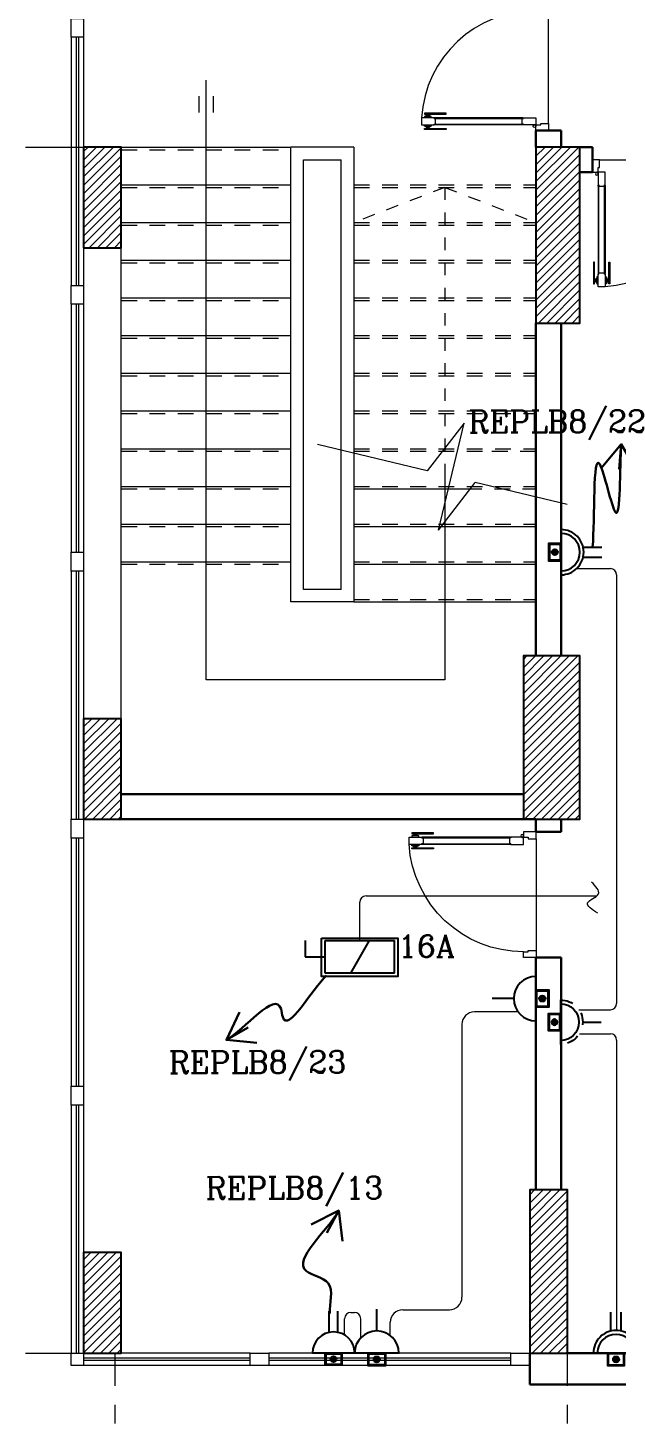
# Model space of a CAD drawing. Extents: x 1315 to 1416, y 473 to 837.
# Drawn here: x 1324.59 to 1329.28, y 672.1 to 683.18 of the extents above; entities that cross this region are included whole.
import ezdxf

# ---------------------------------------------------------------- set-up
doc = ezdxf.new("R2010")
doc.units = 0
doc.header["$MEASUREMENT"] = 0
for name, pattern in [('CENTERX2', [4, 2.5, -0.5, 0.5, -0.5]), ('DASHED', [19.05, 12.7, -6.35]), ('DASHED2', [0.375, 0.25, -0.125]), ('HIDDEN', [0.375, 0.25, -0.125]), ('HIDDEN2', [0.1875, 0.125, -0.0625])]:
    doc.linetypes.add(name, pattern=pattern)
doc.layers.get('0').update_dxf_attribs({"color": 252, "linetype": 'CONTINUOUS', "lineweight": 30})
for name, color, linetype, lineweight in [('axis', 252, 'CENTERX2', 5), ('Column', 252, 'CONTINUOUS', 25), ('DOOR', 252, 'CONTINUOUS', 9), ('elev', 252, 'CONTINUOUS', 9), ('hatch', 252, 'CONTINUOUS', 9), ('PLAN-ELEV', 252, 'CONTINUOUS', 5), ('PLAN-HAND', 252, 'CONTINUOUS', 5), ('PLAN-STAIR', 252, 'CONTINUOUS', 9), ('PLAN-STAIR-HIDDEN', 252, 'HIDDEN2', 5), ('R-SWTS-DET1', 252, 'CONTINUOUS', 5), ('SEC-HT', 252, 'CONTINUOUS', 5), ('Socket', 3, 'CONTINUOUS', 15), ('stairs', 252, 'CONTINUOUS', 9), ('Wall', 252, 'CONTINUOUS', 30), ('WINDOW', 252, 'CONTINUOUS', 5), ('WIRRING', 3, 'CONTINUOUS', 5)]:
    doc.layers.add(name, color=color, linetype=linetype, lineweight=lineweight)
doc.layers.add('E-SOCKETS', color=6, linetype='CONTINUOUS')
doc.layers.add('WIRING', color=4, linetype='CONTINUOUS')
doc.styles.add('ARIAL', font='arial.ttf')
doc.styles.add('E80', font='romanc.shx')
doc.dimstyles.new('DIM-100-IN', dxfattribs={"dimtxt": 0.22, "dimasz": 0.1, "dimexe": 0.15, "dimexo": 0.15, "dimgap": 0, "dimtad": 0, "dimrnd": 0.05, "dimzin": 1, "dimdsep": 46, "dimtxsty": 'ARIAL', "dimblk": 'DOT', "dimcen": 0.2, "dimclrd": 256, "dimclre": 256, "dimclrt": 23, "dimadec": 0, "dimazin": 0, "dimtfac": 1, "dimtmove": 2, "dimatfit": 2, "dimldrblk": 'OPEN90', "dimfxl": 0.15, "dimfxlon": 1, "dimtolj": 1, "dimtzin": 0, "dimlwe": -1, "dimarcsym": 0})
pattern_1 = [(45, (1560.84348, 358.30702), (-0.0336759605, 0.0336759605), [])]

# ---------------------------------------------------------------- blocks, each defined once
blk = doc.blocks.new('d3')
at = {"layer": 'DOOR'}
for p, q in [((45.662, -61.505), (45.662, -60.806)), ((45.667, -60.806), (45.667, -61.505)), ((45.714, -60.806), (45.714, -61.505)), ((45.719, -61.505), (45.719, -60.806)), ((45.674, -61.711), (46.563, -61.711))]:
    blk.add_line(p, q, dxfattribs=at)
for points in [[(45.634, -60.895), (45.626, -60.895), (45.626, -60.722), (45.634, -60.722)], [(45.667, -60.8), (45.667, -60.811), (45.714, -60.811), (45.714, -60.8), (45.718, -60.8), (45.718, -60.7), (45.718, -60.7), (45.663, -60.7), (45.663, -60.8)], [(45.747, -60.895), (45.755, -60.895), (45.755, -60.722), (45.747, -60.722)], [(45.646, -60.74), (45.64, -60.74), (45.64, -60.76), (45.646, -60.76)], [(45.735, -60.74), (45.741, -60.74), (45.741, -60.76), (45.735, -60.76)], [(45.667, -61.511), (45.667, -61.5), (45.714, -61.5), (45.714, -61.511), (45.718, -61.511), (45.718, -61.611), (45.718, -61.611), (45.663, -61.611), (45.663, -61.511)], [(45.618, -61.711), (45.618, -61.611), (45.663, -61.611), (45.663, -61.649), (45.674, -61.649), (45.674, -61.711)], [(46.618, -61.711), (46.618, -61.611), (46.574, -61.611), (46.574, -61.649), (46.563, -61.649), (46.563, -61.711)]]:
    blk.add_lwpolyline(points, close=True, dxfattribs=at)
for points in [[(45.634, -60.74, -1), (45.64, -60.74), (45.64, -60.74), (45.64, -60.76), (45.64, -60.76, -1), (45.634, -60.76), (45.634, -60.76)], [(45.747, -60.74, 1), (45.741, -60.74), (45.741, -60.74), (45.741, -60.76), (45.741, -60.76, 1), (45.747, -60.76), (45.747, -60.76)], [(45.667, -60.81), (45.667, -60.81, -1), (45.667, -60.801)], [(45.714, -60.81), (45.714, -60.81, 1), (45.714, -60.801)], [(45.667, -61.5), (45.667, -61.5, 1), (45.667, -61.51)], [(45.714, -61.5), (45.714, -61.5, -1), (45.714, -61.51)]]:
    blk.add_lwpolyline(points, format="xyb", close=True, dxfattribs=at)
for points in [[(45.652, -60.767), (45.646, -60.767), (45.646, -60.733), (45.652, -60.733)], [(45.663, -60.778), (45.652, -60.778), (45.652, -60.722), (45.663, -60.722)], [(45.718, -60.778), (45.729, -60.778), (45.729, -60.722), (45.718, -60.722)], [(45.729, -60.767), (45.735, -60.767), (45.735, -60.733), (45.729, -60.733)]]:
    blk.add_lwpolyline(points, dxfattribs=at)
blk.add_circle((45.652, -61.6), 0.0111, dxfattribs=at)
blk.add_arc((45.661, -61.611), 0.913, 360, 86.3977, dxfattribs=at)
blk = doc.blocks.new('d8')
at = {"layer": 'DOOR'}
for p, q in [((32.119, -112.748), (32.119, -112.048)), ((32.124, -112.048), (32.124, -112.748)), ((32.171, -112.048), (32.171, -112.748)), ((32.176, -112.748), (32.176, -112.048)), ((32.131, -112.954), (33.02, -112.954))]:
    blk.add_line(p, q, dxfattribs=at)
for points in [[(32.124, -112.043), (32.124, -112.054), (32.171, -112.054), (32.171, -112.043), (32.176, -112.043), (32.176, -111.943), (32.176, -111.943), (32.12, -111.943), (32.12, -112.043)], [(32.092, -112.137), (32.084, -112.137), (32.084, -111.965), (32.092, -111.965)], [(32.103, -111.983), (32.097, -111.983), (32.097, -112.003), (32.103, -112.003)], [(32.192, -111.983), (32.199, -111.983), (32.199, -112.003), (32.192, -112.003)], [(32.204, -112.137), (32.212, -112.137), (32.212, -111.965), (32.204, -111.965)], [(32.124, -112.754), (32.124, -112.743), (32.171, -112.743), (32.171, -112.754), (32.176, -112.754), (32.176, -112.854), (32.176, -112.854), (32.12, -112.854), (32.12, -112.754)], [(32.076, -112.954), (32.076, -112.854), (32.12, -112.854), (32.12, -112.892), (32.131, -112.892), (32.131, -112.954)], [(33.076, -112.954), (33.076, -112.854), (33.031, -112.854), (33.031, -112.892), (33.02, -112.892), (33.02, -112.954)]]:
    blk.add_lwpolyline(points, close=True, dxfattribs=at)
for points in [[(32.092, -111.983, -1), (32.097, -111.983), (32.097, -111.983), (32.097, -112.003), (32.097, -112.003, -1), (32.092, -112.003), (32.092, -112.003)], [(32.124, -112.053), (32.124, -112.053, -1), (32.124, -112.043)], [(32.171, -112.053), (32.171, -112.053, 1), (32.171, -112.043)], [(32.204, -111.983, 1), (32.199, -111.983), (32.199, -111.983), (32.199, -112.003), (32.199, -112.003, 1), (32.204, -112.003), (32.204, -112.003)], [(32.124, -112.743), (32.124, -112.743, 1), (32.124, -112.753)], [(32.171, -112.743), (32.171, -112.743, -1), (32.171, -112.753)]]:
    blk.add_lwpolyline(points, format="xyb", close=True, dxfattribs=at)
for points in [[(32.109, -112.01), (32.103, -112.01), (32.103, -111.976), (32.109, -111.976)], [(32.12, -112.02), (32.109, -112.02), (32.109, -111.965), (32.12, -111.965)], [(32.176, -112.02), (32.187, -112.02), (32.187, -111.965), (32.176, -111.965)], [(32.187, -112.01), (32.192, -112.01), (32.192, -111.976), (32.187, -111.976)]]:
    blk.add_lwpolyline(points, dxfattribs=at)
blk.add_circle((32.109, -112.843), 0.0111, dxfattribs=at)
blk.add_arc((32.118, -112.854), 0.913, 360, 86.3977, dxfattribs=at)
blk = doc.blocks.new('d2')
at = {"layer": 'DOOR'}
for p, q in [((91.315, -77.838), (92.204, -77.838)), ((93.204, -77.838), (92.315, -77.838)), ((91.303, -78.043), (91.303, -78.743)), ((91.308, -78.743), (91.308, -78.043)), ((91.355, -78.743), (91.355, -78.043)), ((91.36, -78.043), (91.36, -78.743)), ((93.159, -78.043), (93.159, -78.743)), ((93.164, -78.743), (93.164, -78.043)), ((93.21, -78.743), (93.21, -78.043)), ((93.215, -78.043), (93.215, -78.743))]:
    blk.add_line(p, q, dxfattribs=at)
for points in [[(91.259, -77.838), (91.259, -77.938), (91.304, -77.938), (91.304, -77.9), (91.315, -77.9), (91.315, -77.838)], [(92.259, -77.838), (92.259, -77.938), (92.215, -77.938), (92.215, -77.9), (92.204, -77.9), (92.204, -77.838)], [(92.259, -77.838), (92.259, -77.938), (92.304, -77.938), (92.304, -77.9), (92.315, -77.9), (92.315, -77.838)], [(93.259, -77.838), (93.259, -77.938), (93.215, -77.938), (93.215, -77.9), (93.204, -77.9), (93.204, -77.838)], [(91.308, -78.038), (91.308, -78.049), (91.355, -78.049), (91.355, -78.038), (91.359, -78.038), (91.359, -77.938), (91.359, -77.938), (91.304, -77.938), (91.304, -78.038)], [(93.21, -78.038), (93.21, -78.049), (93.164, -78.049), (93.164, -78.038), (93.159, -78.038), (93.159, -77.938), (93.159, -77.938), (93.215, -77.938), (93.215, -78.038)], [(91.275, -78.654), (91.267, -78.654), (91.267, -78.826), (91.275, -78.826)], [(91.388, -78.654), (91.396, -78.654), (91.396, -78.826), (91.388, -78.826)], [(93.131, -78.654), (93.123, -78.654), (93.123, -78.826), (93.131, -78.826)], [(93.243, -78.654), (93.251, -78.654), (93.251, -78.826), (93.243, -78.826)], [(91.287, -78.809), (91.281, -78.809), (91.281, -78.788), (91.287, -78.788)], [(91.308, -78.749), (91.308, -78.738), (91.355, -78.738), (91.355, -78.749), (91.359, -78.749), (91.359, -78.849), (91.359, -78.849), (91.304, -78.849), (91.304, -78.749)], [(91.376, -78.809), (91.382, -78.809), (91.382, -78.788), (91.376, -78.788)], [(93.143, -78.809), (93.136, -78.809), (93.136, -78.788), (93.143, -78.788)], [(93.21, -78.749), (93.21, -78.738), (93.164, -78.738), (93.164, -78.749), (93.159, -78.749), (93.159, -78.849), (93.159, -78.849), (93.215, -78.849), (93.215, -78.749)], [(93.231, -78.809), (93.238, -78.809), (93.238, -78.788), (93.231, -78.788)]]:
    blk.add_lwpolyline(points, close=True, dxfattribs=at)
for points in [[(91.308, -78.048), (91.308, -78.048, -1), (91.308, -78.038)], [(91.355, -78.048), (91.355, -78.048, 1), (91.355, -78.038)], [(93.164, -78.048), (93.164, -78.048, -1), (93.164, -78.038)], [(93.21, -78.048), (93.21, -78.048, 1), (93.21, -78.038)], [(91.275, -78.808, 1), (91.281, -78.808), (91.281, -78.808), (91.281, -78.789), (91.281, -78.789, 1), (91.275, -78.789), (91.275, -78.789)], [(91.308, -78.738), (91.308, -78.738, 1), (91.308, -78.748)], [(91.355, -78.738), (91.355, -78.738, -1), (91.355, -78.748)], [(91.388, -78.808, -1), (91.382, -78.808), (91.382, -78.808), (91.382, -78.789), (91.382, -78.789, -1), (91.388, -78.789), (91.388, -78.789)], [(93.131, -78.808, 1), (93.136, -78.808), (93.136, -78.808), (93.136, -78.789), (93.136, -78.789, 1), (93.131, -78.789), (93.131, -78.789)], [(93.164, -78.738), (93.164, -78.738, 1), (93.164, -78.748)], [(93.21, -78.738), (93.21, -78.738, -1), (93.21, -78.748)], [(93.243, -78.808, -1), (93.238, -78.808), (93.238, -78.808), (93.238, -78.789), (93.238, -78.789, -1), (93.243, -78.789), (93.243, -78.789)]]:
    blk.add_lwpolyline(points, format="xyb", close=True, dxfattribs=at)
for points in [[(91.293, -78.781), (91.287, -78.781), (91.287, -78.816), (91.293, -78.816)], [(91.304, -78.771), (91.293, -78.771), (91.293, -78.826), (91.304, -78.826)], [(91.359, -78.771), (91.37, -78.771), (91.37, -78.826), (91.359, -78.826)], [(91.37, -78.781), (91.376, -78.781), (91.376, -78.816), (91.37, -78.816)], [(93.148, -78.781), (93.143, -78.781), (93.143, -78.816), (93.148, -78.816)], [(93.159, -78.771), (93.148, -78.771), (93.148, -78.826), (93.159, -78.826)], [(93.215, -78.771), (93.226, -78.771), (93.226, -78.826), (93.215, -78.826)], [(93.226, -78.781), (93.231, -78.781), (93.231, -78.816), (93.226, -78.816)]]:
    blk.add_lwpolyline(points, dxfattribs=at)
for centre in [(91.293, -77.949), (93.226, -77.949)]:
    blk.add_circle(centre, 0.0111, dxfattribs=at)
for centre, start, end in [((91.302, -77.938), 273.6023, 0), ((93.217, -77.938), 180, 266.3977)]:
    blk.add_arc(centre, 0.913, start, end, dxfattribs=at)
blk = doc.blocks.new('fghh')
at = {"layer": 'hatch'}
for p, q in [((1434.8944, 1497.1759), (1434.6102, 1497.7917)), ((1435.2563, 1497.1801), (1434.6563, 1496.9032)), ((1434.6563, 1496.9032), (1434.8944, 1497.1759)), ((1435.2563, 1497.1801), (1435.0183, 1496.9074)), ((1435.2563, 1496.3917), (1435.0183, 1496.9074))]:
    blk.add_line(p, q, dxfattribs=at)
blk = doc.blocks.new('A$C11ED6BD5')
at = {"layer": 'axis', "color": 0, "ltscale": 0.3}
for p, q in [((-61.363, 9.85), (-57.3, 9.85)), ((-61.363, 0.25), (-57.3, 0.25)), ((-57.05, -2.411), (-57.05, 0.25)), ((-53.45, -2.411), (-53.45, 0.25))]:
    blk.add_line(p, q, dxfattribs=at)
blk = doc.blocks.new('220v outlet')
at = {"layer": 'E-SOCKETS'}
blk.add_hatch(color=2, dxfattribs=at).paths.add_polyline_path([(100.561, -42.975, 1), (100.464, -42.975, 1)])
at = {"layer": 'E-SOCKETS', "color": 2}
for p, q in [((100.512, -42.52), (100.512, -42.175)), ((100.866, -42.874), (100.159, -42.874)), ((100.866, -42.874), (100.159, -42.874))]:
    blk.add_line(p, q, dxfattribs=at)
for points in [[(100.374, -42.874), (100.651, -42.874), (100.651, -43.077), (100.374, -43.077)], [(100.387, -42.887), (100.638, -42.887), (100.638, -43.063), (100.387, -43.063)]]:
    blk.add_lwpolyline(points, close=True, dxfattribs=at)
blk.add_circle((100.512, -42.975), 0.0484, dxfattribs=at)
blk.add_arc((100.512, -42.874), 0.353, 0, 180, dxfattribs=at)
blk = doc.blocks.new('DOPLEX SOCKET WP')
at = {"layer": 'E-SOCKETS'}
blk.add_hatch(color=2, dxfattribs=at).paths.add_polyline_path([(48.253, -124.291, -1), (48.301, -124.291, -1)])
at = {"layer": 'E-SOCKETS', "color": 2}
for p, q in [((48.237, -124.065), (48.237, -123.916)), ((48.317, -124.065), (48.317, -123.916)), ((48.097, -124.241), (48.458, -124.241)), ((48.103, -124.241), (48.452, -124.241))]:
    blk.add_line(p, q, dxfattribs=at)
for points in [[(48.345, -124.241), (48.209, -124.241), (48.209, -124.341), (48.345, -124.341)], [(48.339, -124.247), (48.215, -124.247), (48.215, -124.334), (48.339, -124.334)]]:
    blk.add_lwpolyline(points, close=True, dxfattribs=at)
blk.add_circle((48.277, -124.291), 0.0239, dxfattribs=at)
at = {"layer": 'E-SOCKETS', "color": 7, "linetype": 'DASHED'}
blk.add_arc((48.277, -124.241), 0.18, 0, 180, dxfattribs=at)
at = {"layer": 'E-SOCKETS', "color": 2}
blk.add_arc((48.277, -124.241), 0.149, 0, 180, dxfattribs=at)
blk = doc.blocks.new('_Dot')
at = {"color": 0, "linetype": 'ByBlock', "lineweight": -2}
blk.add_line((-0.5, 0), (-1, 0), dxfattribs=at)
at = {"color": 0, "linetype": 'ByBlock', "const_width": 0.5}
blk.add_lwpolyline([(-0.25, 0, 1), (0.25, 0, 1)], format="xyb", close=True, dxfattribs=at)
blk = doc.blocks.new('A$C14C34A6D')
at = {"layer": 'E-SOCKETS'}
blk.add_hatch(color=2, dxfattribs=at).paths.add_polyline_path([(0.047, -0.097, 1), (-0.047, -0.097, 1)])
at = {"layer": 'E-SOCKETS', "color": 2}
for p, q in [((-0.07, 0.333), (-0.07, 0.672)), ((0.07, 0.333), (0.07, 0.672)), ((0.34, 0), (-0.34, 0)), ((0.34, 0), (-0.34, 0))]:
    blk.add_line(p, q, dxfattribs=at)
for points in [[(-0.133, 0), (0.133, 0), (0.133, -0.195), (-0.133, -0.195)], [(-0.12, -0.013), (0.12, -0.013), (0.12, -0.182), (-0.12, -0.182)]]:
    blk.add_lwpolyline(points, close=True, dxfattribs=at)
blk.add_circle((0, -0.097), 0.0465, dxfattribs=at)
blk.add_arc((0, 0), 0.34, 0, 180, dxfattribs=at)
blk = doc.blocks.new('220v wp')
at = {"layer": 'E-SOCKETS'}
blk.add_hatch(color=2, dxfattribs=at).paths.add_polyline_path([(384917, 119867, 1), (384851, 119867, 1)])
at = {"layer": 'E-SOCKETS', "color": 2}
for p, q in [((384884, 120186), (384884, 120393)), ((385134, 119936), (384634, 119936)), ((385126, 119936), (384642, 119936))]:
    blk.add_line(p, q, dxfattribs=at)
for points in [[(384789, 119936), (384978, 119936), (384978, 119798), (384789, 119798)], [(384798, 119927), (384969, 119927), (384969, 119807), (384798, 119807)]]:
    blk.add_lwpolyline(points, close=True, dxfattribs=at)
blk.add_circle((384884, 119867), 33.1, dxfattribs=at)
at = {"layer": 'E-SOCKETS', "color": 7, "linetype": 'DASHED'}
blk.add_arc((384884, 119936), 250, 0, 180, dxfattribs=at)
at = {"layer": 'E-SOCKETS', "color": 2}
blk.add_arc((384884, 119936), 207, 0, 180, dxfattribs=at)
blk = doc.blocks.new('LOAD BREAK SWITCH IP')
at = {"layer": 'E-SOCKETS', "color": 6}
for p, q in [((1958.319, -128.137), (1958.319, -128.267)), ((1958.479, -128.137), (1959.031, -128.137)), ((1958.479, -128.398), (1958.479, -128.137)), ((1959.031, -128.398), (1959.031, -128.137)), ((1958.319, -128.267), (1958.479, -128.267)), ((1959.031, -128.398), (1958.479, -128.398))]:
    blk.add_line(p, q, dxfattribs=at)
at = {"layer": 'E-SOCKETS', "color": 3}
blk.add_line((1958.83, -128.137), (1958.68, -128.398), dxfattribs=at)
at = {"layer": 'E-SOCKETS', "color": 7}
blk.add_lwpolyline([(1958.451, -128.118), (1959.059, -128.118), (1959.059, -128.424), (1958.451, -128.424)], close=True, dxfattribs=at)

msp = doc.modelspace()

# ---------------------------------------------------------------- hatches: boundary and pattern name
at = {"layer": 'hatch'}
h = msp.add_hatch(dxfattribs=at)
h.set_pattern_fill('ANSI31', color=256, scale=0.015, style=0)
h.set_pattern_definition(pattern_1)
h.paths.add_polyline_path([(1325.036, 681.429), (1325.336, 681.429), (1325.336, 682.229), (1325.036, 682.229)])
h = msp.add_hatch(dxfattribs=at)
h.set_pattern_fill('ANSI31', color=256, scale=0.015, style=0)
h.set_pattern_definition(pattern_1)
h.paths.add_polyline_path([(1328.636, 680.829), (1328.986, 680.829), (1328.986, 682.229), (1328.636, 682.229)])
h = msp.add_hatch(dxfattribs=at)
h.set_pattern_fill('ANSI31', color=256, scale=0.015, style=0)
h.set_pattern_definition(pattern_1)
h.paths.add_polyline_path([(1328.536, 676.879), (1328.986, 676.879), (1328.986, 678.179), (1328.536, 678.179)])
h = msp.add_hatch(dxfattribs=at)
h.set_pattern_fill('ANSI31', color=256, scale=0.015, style=0)
h.set_pattern_definition(pattern_1)
h.paths.add_polyline_path([(1325.036, 676.879), (1325.336, 676.879), (1325.336, 677.679), (1325.036, 677.679)])
h = msp.add_hatch(dxfattribs=at)
h.set_pattern_fill('ANSI31', color=256, scale=0.015, style=0)
h.set_pattern_definition(pattern_1)
h.paths.add_polyline_path([(1328.586, 672.629), (1328.886, 672.629), (1328.886, 673.929), (1328.586, 673.929)])
h = msp.add_hatch(dxfattribs=at)
h.set_pattern_fill('ANSI31', color=256, scale=0.015, style=0)
h.set_pattern_definition(pattern_1)
h.paths.add_polyline_path([(1325.036, 672.629), (1325.336, 672.629), (1325.336, 673.429), (1325.036, 673.429)])

# ---------------------------------------------------------------- linework, layer by layer
at = {"layer": 'Column'}
for points in [[(1325.036, 681.429), (1325.336, 681.429), (1325.336, 682.229), (1325.036, 682.229)], [(1328.636, 680.829), (1328.986, 680.829), (1328.986, 682.229), (1328.636, 682.229)], [(1328.536, 676.879), (1328.986, 676.879), (1328.986, 678.179), (1328.536, 678.179)], [(1325.036, 676.879), (1325.336, 676.879), (1325.336, 677.679), (1325.036, 677.679)], [(1328.586, 672.629), (1328.886, 672.629), (1328.886, 673.929), (1328.586, 673.929)], [(1325.036, 672.629), (1325.336, 672.629), (1325.336, 673.429), (1325.036, 673.429)]]:
    msp.add_lwpolyline(points, close=True, dxfattribs=at)
at = {"layer": 'elev', "linetype": 'Continuous'}
msp.add_line((1325.336, 677.679), (1325.336, 681.429), dxfattribs=at)
for points in [[(1324.936, 683.104), (1324.936, 683.254), (1325.036, 683.254), (1325.036, 683.104)], [(1324.936, 680.979), (1324.936, 681.129), (1325.036, 681.129), (1325.036, 680.979)], [(1324.936, 678.854), (1324.936, 679.004), (1325.036, 679.004), (1325.036, 678.854)], [(1324.936, 676.729), (1324.936, 676.879), (1325.036, 676.879), (1325.036, 676.729)], [(1324.936, 674.604), (1324.936, 674.754), (1325.036, 674.754), (1325.036, 674.604)], [(1324.936, 672.629), (1325.036, 672.629), (1325.036, 672.529), (1324.936, 672.529)], [(1326.361, 672.629), (1326.511, 672.629), (1326.511, 672.529), (1326.361, 672.529)], [(1328.436, 672.629), (1328.586, 672.629), (1328.586, 672.529), (1328.436, 672.529)]]:
    msp.add_lwpolyline(points, close=True, dxfattribs=at)
at = {"layer": 'PLAN-ELEV'}
for p, q in [((1326.011, 677.989), (1326.011, 682.762)), ((1325.954, 682.636), (1325.954, 682.506)), ((1326.067, 682.636), (1326.067, 682.506)), ((1327.911, 679.668), (1327.911, 677.989)), ((1327.911, 677.989), (1326.011, 677.989))]:
    msp.add_line(p, q, dxfattribs=at)
at = {"layer": 'PLAN-HAND'}
for p, q in [((1326.686, 678.609), (1326.686, 682.229)), ((1327.186, 682.229), (1326.686, 682.229)), ((1327.186, 682.229), (1327.186, 678.609)), ((1326.786, 678.709), (1326.786, 682.129)), ((1327.086, 680.012), (1327.086, 682.129)), ((1327.086, 678.709), (1327.086, 680.012)), ((1327.086, 678.709), (1326.786, 678.709)), ((1327.186, 678.609), (1326.686, 678.609))]:
    msp.add_line(p, q, dxfattribs=at)
at = {"layer": 'PLAN-STAIR'}
for p, q in [((1325.336, 682.229), (1326.686, 682.229)), ((1326.786, 682.129), (1327.086, 682.129)), ((1325.336, 681.929), (1326.686, 681.929)), ((1325.336, 681.629), (1326.686, 681.629)), ((1325.336, 681.329), (1326.686, 681.329)), ((1325.336, 681.029), (1326.686, 681.029)), ((1325.336, 680.729), (1326.686, 680.729)), ((1325.336, 680.429), (1326.686, 680.429)), ((1325.336, 680.129), (1326.686, 680.129)), ((1325.336, 679.829), (1326.686, 679.829)), ((1325.336, 679.529), (1326.686, 679.529)), ((1327.186, 679.509), (1328.08, 679.509)), ((1325.336, 679.229), (1326.686, 679.229)), ((1327.186, 679.209), (1328.639, 679.209)), ((1325.336, 678.929), (1326.686, 678.929)), ((1327.186, 678.909), (1328.639, 678.909)), ((1327.186, 678.609), (1328.639, 678.609))]:
    msp.add_line(p, q, dxfattribs=at)
at = {"layer": 'PLAN-STAIR-HIDDEN'}
for p, q in [((1325.336, 682.209), (1326.686, 682.209)), ((1325.336, 681.909), (1326.686, 681.909)), ((1327.186, 681.929), (1328.636, 681.929)), ((1327.186, 681.909), (1328.636, 681.909)), ((1325.336, 681.609), (1326.686, 681.609)), ((1327.186, 681.629), (1328.636, 681.629)), ((1327.186, 681.609), (1328.636, 681.609)), ((1327.186, 681.329), (1328.636, 681.329)), ((1325.336, 681.309), (1326.686, 681.309)), ((1327.186, 681.309), (1328.636, 681.309)), ((1325.336, 681.009), (1326.686, 681.009)), ((1327.186, 681.029), (1328.636, 681.029)), ((1327.186, 681.009), (1328.636, 681.009)), ((1325.336, 680.709), (1326.686, 680.709)), ((1327.186, 680.729), (1328.639, 680.729)), ((1327.186, 680.709), (1328.639, 680.709)), ((1325.336, 680.409), (1326.686, 680.409)), ((1327.186, 680.429), (1328.639, 680.429)), ((1327.186, 680.409), (1328.639, 680.409)), ((1325.336, 680.109), (1326.686, 680.109)), ((1327.186, 680.129), (1328.639, 680.129)), ((1327.186, 680.109), (1328.639, 680.109)), ((1325.336, 679.809), (1326.686, 679.809)), ((1327.186, 679.829), (1328.639, 679.829)), ((1327.186, 679.809), (1328.286, 679.809)), ((1328.286, 679.809), (1328.639, 679.809)), ((1325.336, 679.509), (1326.686, 679.509)), ((1327.186, 679.529), (1328.639, 679.529)), ((1328.08, 679.509), (1328.639, 679.509)), ((1327.186, 679.229), (1328.639, 679.229)), ((1325.336, 679.209), (1326.686, 679.209)), ((1325.336, 678.909), (1326.686, 678.909)), ((1327.186, 678.929), (1328.639, 678.929)), ((1327.186, 678.629), (1328.639, 678.629))]:
    msp.add_line(p, q, dxfattribs=at)
at = {"layer": 'SEC-HT', "linetype": 'HIDDEN', "ltscale": 0.01}
for q in [(1327.186, 681.629), (1328.636, 681.629), (1327.911, 679.668)]:
    msp.add_line((1327.911, 681.909), q, dxfattribs=at)
at = {"layer": 'stairs', "linetype": 'HIDDEN', "ltscale": 0.01}
msp.add_line((1328.523, 679.209), (1328.536, 679.209), dxfattribs=at)
at = {"layer": 'Wall', "linetype": 'Continuous'}
for p, q in [((1328.636, 682.229), (1328.636, 682.363)), ((1328.836, 682.363), (1328.636, 682.363)), ((1328.836, 682.229), (1328.836, 682.363)), ((1329.086, 682.229), (1328.983, 682.229)), ((1329.086, 682.029), (1329.086, 682.229)), ((1329.086, 682.029), (1328.983, 682.029)), ((1325.336, 677.079), (1328.536, 677.079)), ((1325.336, 676.879), (1328.636, 676.879)), ((1328.636, 676.779), (1328.836, 676.779)), ((1328.636, 675.779), (1328.836, 675.779)), ((1328.586, 672.379), (1328.586, 672.629)), ((1333.486, 672.629), (1328.886, 672.629)), ((1333.911, 672.379), (1328.586, 672.379))]:
    msp.add_line(p, q, dxfattribs=at)
at = {"layer": 'Wall', "linetype": 'Continuous', "elevation": -0.1}
for points in [[(1328.636, 680.829), (1328.636, 678.179)], [(1328.836, 680.829), (1328.836, 678.179)]]:
    msp.add_lwpolyline(points, dxfattribs=at)
at = {"layer": 'Wall', "linetype": 'Continuous'}
for points in [[(1328.636, 676.879), (1328.636, 676.779)], [(1328.836, 676.879), (1328.836, 676.779)], [(1328.636, 675.779), (1328.636, 673.929)], [(1328.836, 675.779), (1328.836, 673.929)]]:
    msp.add_lwpolyline(points, dxfattribs=at)
at = {"layer": 'WINDOW', "linetype": 'Continuous'}
for p, q in [((1324.936, 683.104), (1324.936, 681.129)), ((1324.976, 683.104), (1324.976, 681.129)), ((1324.996, 683.104), (1324.996, 681.129)), ((1325.036, 683.104), (1325.036, 681.129)), ((1324.936, 680.979), (1324.936, 679.004)), ((1324.976, 680.979), (1324.976, 679.004)), ((1324.996, 680.979), (1324.996, 679.004)), ((1325.036, 680.979), (1325.036, 679.004)), ((1324.936, 678.854), (1324.936, 676.879)), ((1324.976, 678.854), (1324.976, 676.879)), ((1324.996, 678.854), (1324.996, 676.879)), ((1325.036, 678.854), (1325.036, 676.879)), ((1324.936, 676.729), (1324.936, 674.754)), ((1324.976, 676.729), (1324.976, 674.754)), ((1324.996, 676.729), (1324.996, 674.754)), ((1325.036, 676.729), (1325.036, 674.754)), ((1324.936, 674.604), (1324.936, 672.629)), ((1324.976, 674.604), (1324.976, 672.629)), ((1324.996, 674.604), (1324.996, 672.629)), ((1325.036, 674.604), (1325.036, 672.629)), ((1326.361, 672.629), (1325.036, 672.629)), ((1326.361, 672.589), (1325.036, 672.589)), ((1326.361, 672.569), (1325.036, 672.569)), ((1328.436, 672.629), (1326.511, 672.629)), ((1328.436, 672.589), (1326.511, 672.589)), ((1328.436, 672.569), (1326.511, 672.569)), ((1326.361, 672.529), (1325.036, 672.529)), ((1328.436, 672.529), (1326.511, 672.529))]:
    msp.add_line(p, q, dxfattribs=at)
at = {"layer": 'WIRRING'}
for p, q in [((1328.961, 678.875), (1329.228, 678.875)), ((1329.278, 678.825), (1329.278, 675.413)), ((1327.284, 676.268), (1329.119, 676.268)), ((1327.234, 675.914), (1327.234, 676.218)), ((1328.978, 675.363), (1329.228, 675.363)), ((1328.983, 675.171), (1329.228, 675.171)), ((1329.278, 675.121), (1329.278, 672.809))]:
    msp.add_line(p, q, dxfattribs=at)
at = {"layer": 'WIRRING', "color": 3}
for p, q in [((1328.495, 675.345), (1328.147, 675.345)), ((1328.047, 675.245), (1328.047, 673.074)), ((1327.576, 672.974), (1327.947, 672.974))]:
    msp.add_line(p, q, dxfattribs=at)
at = {"layer": 'WIRRING', "color": 3, "linetype": 'Continuous'}
for p, q in [((1327.113, 672.773), (1327.113, 672.903)), ((1327.241, 672.747), (1327.241, 672.903))]:
    msp.add_line(p, q, dxfattribs=at)
at = {"layer": 'WIRRING', "linetype": 'Continuous'}
for p, q in [((1327.163, 672.953), (1327.191, 672.953)), ((1327.476, 672.765), (1327.476, 672.874))]:
    msp.add_line(p, q, dxfattribs=at)
at = {"layer": 'WIRRING'}
for centre, start, end in [((1329.228, 678.825), 0, 90), ((1327.284, 676.218), 90, 180), ((1329.228, 675.413), 270, 0), ((1329.228, 675.121), 0, 90)]:
    msp.add_arc(centre, 0.05, start, end, dxfattribs=at)
at = {"layer": 'WIRRING', "color": 3}
for centre, start, end in [((1328.147, 675.245), 90, 180), ((1327.947, 673.074), 270, 0), ((1327.576, 672.874), 90, 180)]:
    msp.add_arc(centre, 0.1, start, end, dxfattribs=at)
at = {"layer": 'WIRRING', "color": 3, "linetype": 'Continuous'}
for centre, start, end in [((1327.163, 672.903), 90, 180), ((1327.191, 672.903), 0, 90)]:
    msp.add_arc(centre, 0.05, start, end, dxfattribs=at)
at = {"layer": 'WIRRING', "linetype": 'Continuous'}
msp.add_spline([(1329.128, 676.131), (1329.047, 676.213), (1329.133, 676.284), (1329.077, 676.379)], degree=3, dxfattribs=at)

# ---------------------------------------------------------------- block references
at = {"linetype": 'Continuous', "rotation": 270}
msp.add_blockref('d2', (1406.574, 775.622), dxfattribs=at)
at = {"linetype": 'Continuous', "xscale": -1, "rotation": 180}
msp.add_blockref('d3', (1283.468, 620.418), dxfattribs=at)
at = {"layer": 'axis'}
msp.add_blockref('A$C11ED6BD5', (1382.336, 672.379), dxfattribs=at)
at = {"layer": 'E-SOCKETS', "xscale": -0.0007069318784261, "yscale": 0.0007069318781987, "zscale": 0.0007069318782705, "rotation": 270}
msp.add_blockref('220v wp', (1244.045, 403.177), dxfattribs=at)
at = {"layer": 'hatch', "xscale": -1.32715950799479, "yscale": 1.32715950799479, "zscale": 1.32715950799479, "rotation": 101.2231120264299}
msp.add_blockref('fghh', (2906.124, 2934.297), dxfattribs=at)
at = {"layer": 'R-SWTS-DET1', "linetype": 'Continuous', "xscale": -1, "rotation": 90}
msp.add_blockref('d8', (1215.683, 708.855), dxfattribs=at)
at = {"layer": 'Socket', "color": 3, "linetype": 'DASHED2', "xscale": 0.4950000000000046, "yscale": 0.4950000000000046, "zscale": 0.4950000000000046}
msp.add_blockref('A$C14C34A6D', (1327.025, 672.629), dxfattribs=at)
at = {"layer": 'WIRRING', "linetype": 'Continuous', "rotation": 270}
msp.add_blockref('DOPLEX SOCKET WP', (1453.077, 727.282), dxfattribs=at)
at = {"layer": 'WIRRING', "linetype": 'Continuous'}
for name, p in [('LOAD BREAK SWITCH IP', (-631.521, 804.051)), ('DOPLEX SOCKET WP', (1280.996, 796.87))]:
    msp.add_blockref(name, p, dxfattribs=at)
at = {"layer": 'WIRRING', "color": 3, "linetype": 'Continuous', "xscale": 0.5, "yscale": 0.5, "zscale": 0.5, "rotation": 90}
msp.add_blockref('220v outlet', (1307.199, 625.195), dxfattribs=at)
at = {"layer": 'WIRRING', "color": 3, "linetype": 'Continuous', "xscale": 0.5, "yscale": 0.5, "zscale": 0.5}
msp.add_blockref('220v outlet', (1277.113, 694.066), dxfattribs=at)

# ---------------------------------------------------------------- texts
at = {"layer": 'WIRING', "color": 7, "extrusion": (5.9614e-05, -0.021173, 0.999776), "style": 'E80'}
for s, p in [('REPLB8/22', (1330.008, 676.062, -14.319)), ('16A', (1329.435, 671.889, -14.229)), ('REPLB8/23', (1327.609, 670.97, -14.21)), ('REPLB8/13', (1327.899, 669.968, -14.19))]:
    msp.add_text(s, height=0.1764, dxfattribs=at).set_placement(p)

# ---------------------------------------------------------------- leaders
at = {"layer": 'WIRRING', "color": 6, "linetype": 'ByBlock', "path_type": 1}
for points in [[(1329.315, 679.864), (1329.27, 679.322), (1329.143, 679.706), (1329.087, 679.045)], [(1326.172, 675.122), (1326.607, 675.37), (1326.621, 675.305), (1326.97, 675.636)], [(1327.066, 673.763), (1326.809, 673.282), (1326.982, 673.185), (1326.995, 672.944)]]:
    msp.add_leader(points, dimstyle='DIM-100-IN', override={"dimasz": 0.2, "dimgap": 0.1, "dimtad": 0, "dimfxl": 1.25, "dimfxlon": 1}, dxfattribs=at)

doc.saveas('drawing.dxf')
